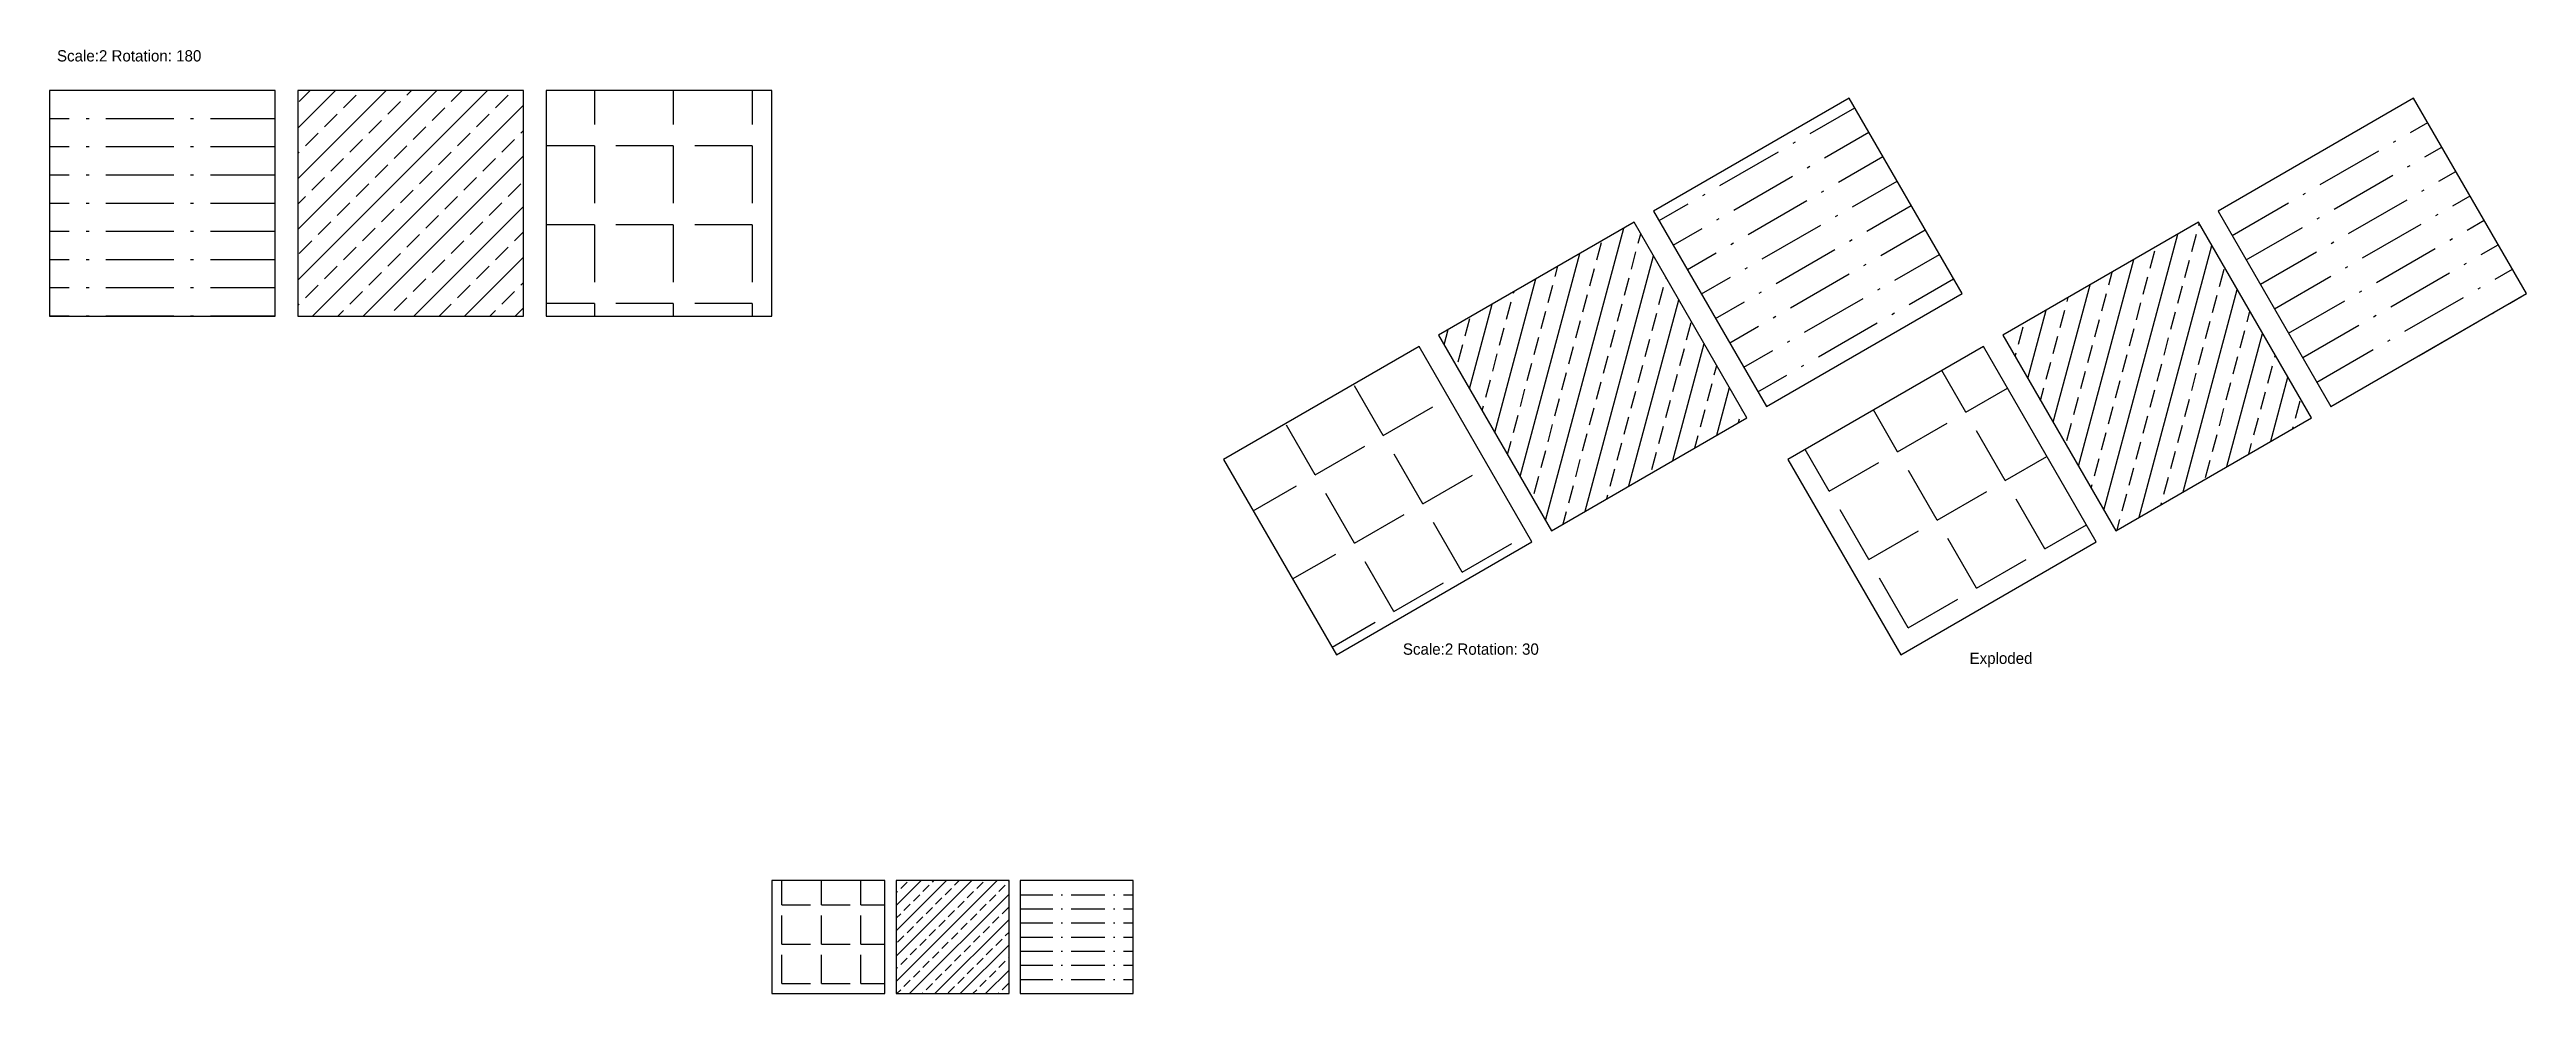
# Model space of a CAD drawing. Header units: metres. Extents: x -64 to 155, y 0 to 288.
# Drawn here: x -64 to 155.4, y 0 to 83.6 of the extents above; entities outside this region: 7.
import ezdxf

# ---------------------------------------------------------------- set-up
doc = ezdxf.new("R2010")
doc.units = ezdxf.units.M
doc.layers.add('HATCH', color=7, linetype='Continuous')
doc.layers.add('LINE', color=7, linetype='Continuous')
pattern_1 = [(0, (-66, -300), (0, 1.25), [3, -0.75, 0.125, -0.75])]
pattern_2 = [(0, (-55, -289), (0, 3.4925), [2.54, -0.9525]), (90, (-55, -289), (-3.4925, 0), [2.54, -0.9525])]
pattern_3 = [(45, (-77, -289), (-1.122532, 1.122532), []), (45, (-75.8775, -289), (-1.122532, 1.122532), [0.79375, -0.396875])]

# ---------------------------------------------------------------- blocks, each defined once
blk = doc.blocks.new('HatchBlock')
at = {"layer": 'HATCH'}
h = blk.add_hatch(dxfattribs=at)
h.set_pattern_fill('ANGLE', scale=0.25)
h.set_pattern_definition(pattern_2)
h.paths.add_polyline_path([(0, 0), (10, 0), (10, 10), (0, 10)])
h = blk.add_hatch(dxfattribs=at)
h.set_pattern_fill('ANSI33', scale=0.25)
h.set_pattern_definition(pattern_3)
h.paths.add_polyline_path([(11, 0), (21, 0), (21, 10), (11, 10)])
h = blk.add_hatch(dxfattribs=at)
h.set_pattern_fill('ACAD_ISO10W100', scale=0.25)
h.set_pattern_definition(pattern_1)
h.paths.add_polyline_path([(22, 0), (32, 0), (32, 10), (22, 10)])
at = {"layer": 'LINE'}
for points in [[(0, 0), (10, 0), (10, 10), (0, 10)], [(11, 0), (21, 0), (21, 10), (11, 10)], [(22, 0), (32, 0), (32, 10), (22, 10)]]:
    blk.add_lwpolyline(points, close=True, dxfattribs=at)

msp = doc.modelspace()

# ---------------------------------------------------------------- hatches: boundary and pattern name
at = {"layer": 'HATCH'}
h = msp.add_hatch(dxfattribs=at)
h.set_pattern_fill('AR-B816C', scale=0.25)
h.paths.add_polyline_path([(55, 278), (65, 278), (65, 288), (55, 288)])
h = msp.add_hatch(dxfattribs=at)
h.set_pattern_fill('AR-B88', scale=0.25)
h.paths.add_polyline_path([(66, 278), (76, 278), (76, 288), (66, 288)])
h = msp.add_hatch(dxfattribs=at)
h.set_pattern_fill('AR-HBONE', scale=0.25)
h.paths.add_polyline_path([(0, 267), (10, 267), (10, 277), (0, 277)])
h = msp.add_hatch(dxfattribs=at)
h.set_pattern_fill('AR-PARQ1', scale=0.25)
h.paths.add_polyline_path([(11, 267), (21, 267), (21, 277), (11, 277)])
h = msp.add_hatch(dxfattribs=at)
h.set_pattern_fill('AR-RSHKE', scale=0.25)
h.paths.add_polyline_path([(33, 267), (43, 267), (43, 277), (33, 277)])
h = msp.add_hatch(dxfattribs=at)
h.set_pattern_fill('BLOCKS', scale=0.25)
h.paths.add_polyline_path([(66, 267), (76, 267), (76, 277), (66, 277)])
h = msp.add_hatch(dxfattribs=at)
h.set_pattern_fill('BRICK_STRBOND', scale=0.25)
h.paths.add_polyline_path([(88, 256), (98, 256), (98, 266), (88, 266)])
h = msp.add_hatch(dxfattribs=at)
h.set_pattern_fill('ACAD_ISO10W100', scale=0.5, angle=30)
h.set_pattern_definition([(30, (285.6846, -555.6152), (-1.25, 2.1650635), [6, -1.5, 0.25, -1.5])])
h.paths.add_polyline_path([(138.11, 52), (155.43, 62), (145.43, 79.32), (128.11, 69.32)])
h = msp.add_hatch(dxfattribs=at)
h.set_pattern_fill('ANSI33', scale=0.5, angle=30)
h.set_pattern_definition([(75, (255.632, -547.5627), (-3.066814, 0.82175), []), (75, (257.5764, -546.44), (-3.066814, 0.82175), [1.5875, -0.79375])])
h.paths.add_polyline_path([(119.05, 41), (136.37, 51), (126.37, 68.32), (109.05, 58.32)])
h = msp.add_hatch(dxfattribs=at)
h.set_pattern_fill('ANGLE', scale=0.5, angle=30)
h.set_pattern_definition([(30, (293.737, -525.563), (-3.4925, 6.04919), [5.08, -1.905]), (120, (293.737, -525.563), (-6.04919, -3.4925), [5.08, -1.905])])
h.paths.add_polyline_path([(100, 30), (117.32, 40), (107.32, 57.32), (90, 47.32)])
h = msp.add_hatch(dxfattribs=at)
h.set_pattern_fill('ANGLE', scale=0.25)
h.set_pattern_definition(pattern_2)
h.paths.add_polyline_path([(0, 0), (10, 0), (10, 10), (0, 10)])
h = msp.add_hatch(dxfattribs=at)
h.set_pattern_fill('ANSI33', scale=0.25)
h.set_pattern_definition(pattern_3)
h.paths.add_polyline_path([(11, 0), (21, 0), (21, 10), (11, 10)])
h = msp.add_hatch(dxfattribs=at)
h.set_pattern_fill('ACAD_ISO10W100', scale=0.25)
h.set_pattern_definition(pattern_1)
h.paths.add_polyline_path([(22, 0), (32, 0), (32, 10), (22, 10)])

# ---------------------------------------------------------------- linework, layer by layer
at = {"layer": 'LINE'}
for points in [[(138.11, 52), (155.43, 62), (145.43, 79.32), (128.11, 69.32)], [(119.05, 41), (136.37, 51), (126.37, 68.32), (109.05, 58.32)], [(100, 30), (117.32, 40), (107.32, 57.32), (90, 47.32)], [(0, 0), (10, 0), (10, 10), (0, 10)], [(11, 0), (21, 0), (21, 10), (11, 10)], [(22, 0), (32, 0), (32, 10), (22, 10)]]:
    msp.add_lwpolyline(points, close=True, dxfattribs=at)

# ---------------------------------------------------------------- block references
at = {"xscale": 2, "yscale": 2, "zscale": 2}
for p, rotation in [((0, 80), 180), ((50, 30), 30)]:
    msp.add_blockref('HatchBlock', p, dxfattribs=dict(at, rotation=rotation))

# ---------------------------------------------------------------- texts
at = {"char_height": 1, "width": 50.7669, "attachment_point": 1}
for s, insert in [('Scale:2 Rotation: 180', (-63.34, 83.57)), ('Scale:2 Rotation: 30', (55.89, 31.01)), ('Exploded', (106.09, 30.2))]:
    msp.add_mtext(s, dxfattribs=dict(at, insert=insert))

doc.saveas('drawing.dxf')
